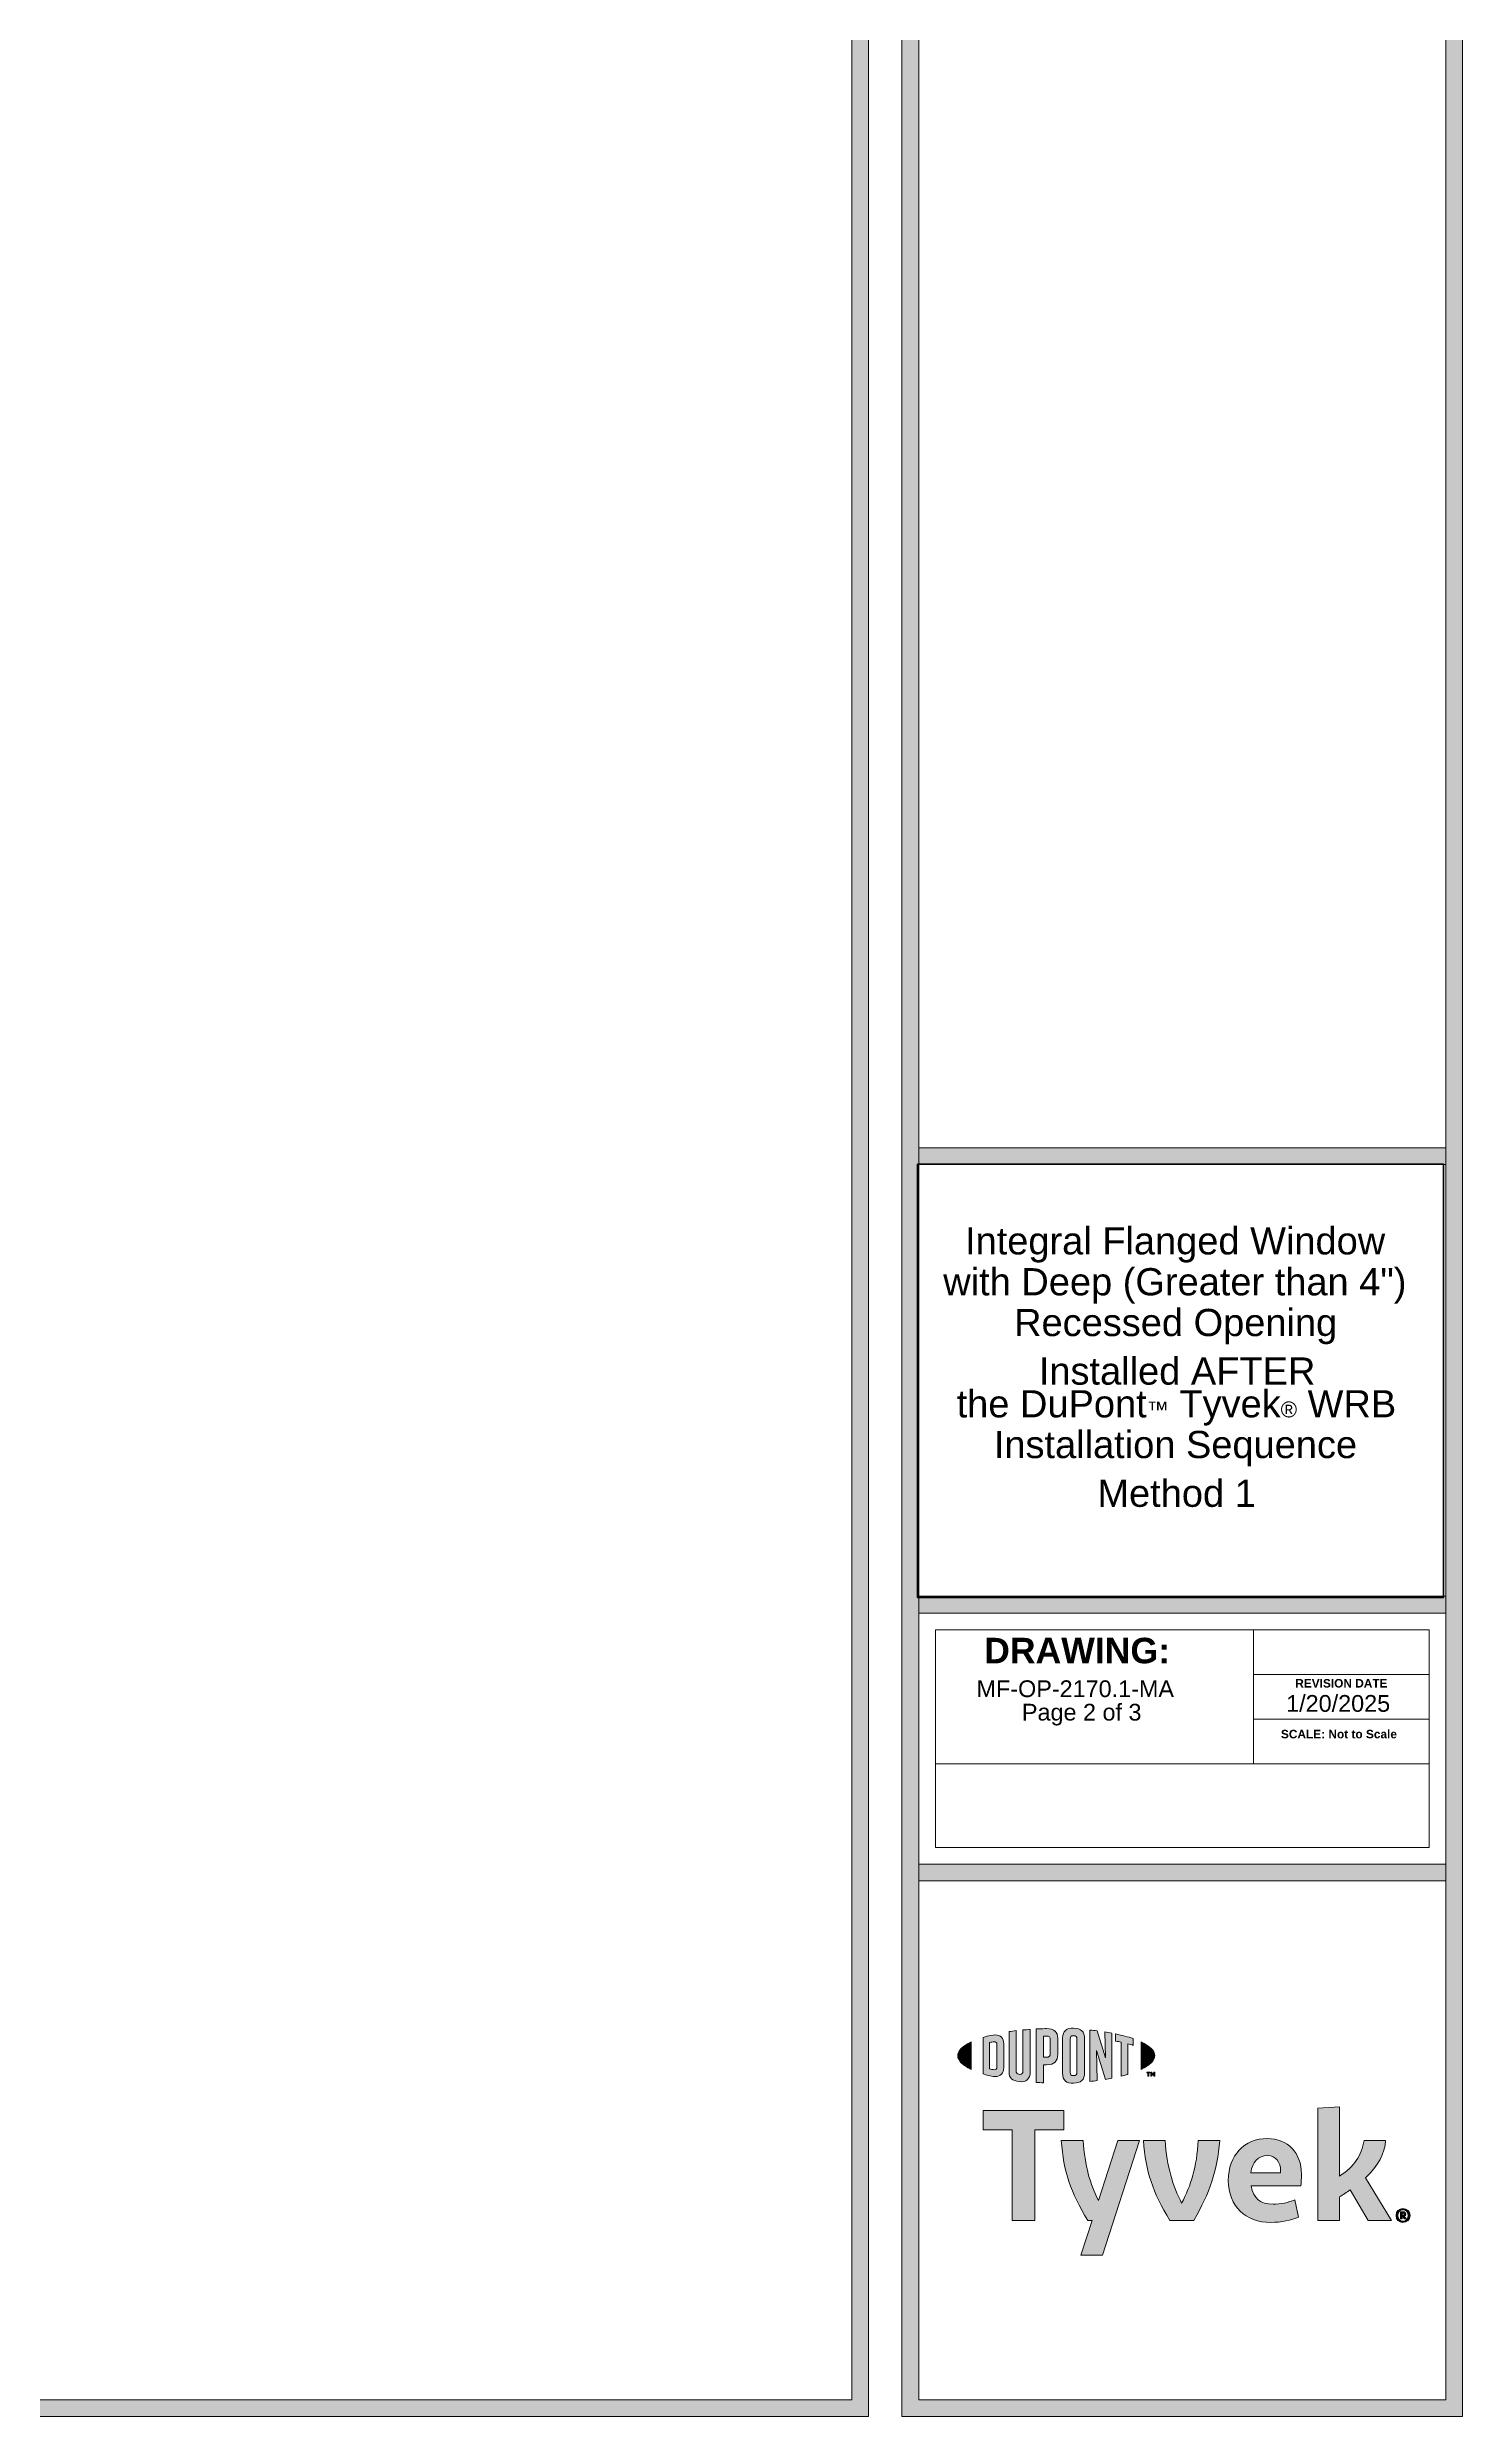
# Model space of a CAD drawing. Extents: x -1279 to 5791, y -3809 to 1769.
# Drawn here: x 1331 to 2092, y -3693 to -2419 of the extents above; entities that cross this region are included whole.
import ezdxf

# ---------------------------------------------------------------- set-up
doc = ezdxf.new("R2010")
doc.units = 0
doc.header["$MEASUREMENT"] = 0
doc.layers.get('0').update_dxf_attribs({"lineweight": 0})
doc.layers.add('0_0', color=7, linetype='Continuous', lineweight=0)
doc.layers.add('G-ANNO-TTLB', color=7, linetype='Continuous', lineweight=0)

# ---------------------------------------------------------------- blocks, each defined once
blk = doc.blocks.new('Block_13')
at = {"layer": 'G-ANNO-TTLB', "true_color": 0xe11b22, "transparency": 33554687}
h = blk.add_hatch(color=242, dxfattribs=at)
h.dxf.hatch_style = 2
edge = h.paths.add_edge_path()
edge.add_spline(control_points=[(1842.1, -3504.6), (1842.1, -3505.7), (1841.4, -3506.1), (1840.6, -3506.1), (1839.9, -3506.1), (1838.9, -3505.9), (1838.1, -3505.6), (1838.1, -3505.6), (1838.1, -3491.5), (1838.1, -3491.5), (1838.9, -3491.3), (1839.9, -3491.1), (1840.6, -3491.1), (1841.4, -3491.1), (1842.1, -3491.4), (1842.1, -3492.6), (1842.1, -3492.6), (1842.1, -3504.6), (1842.1, -3504.6)], knot_values=[0, 0, 0, 0, 1, 1, 1, 2, 2, 2, 3, 3, 3, 4, 4, 4, 5, 5, 5, 6, 6, 6, 6], degree=3, periodic=0)
edge = h.paths.add_edge_path()
edge.add_spline(control_points=[(1841.1, -3487.4), (1839.8, -3487.4), (1838, -3487.7), (1834.6, -3488.8), (1834.6, -3488.8), (1834.6, -3508.4), (1834.6, -3508.4), (1837.6, -3509.3), (1839.8, -3509.8), (1841.1, -3509.8), (1844, -3509.8), (1845.7, -3508), (1845.7, -3505.1), (1845.7, -3505.1), (1845.7, -3492.1), (1845.7, -3492.1), (1845.7, -3489.2), (1844, -3487.4), (1841.1, -3487.4)], knot_values=[0, 0, 0, 0, 1, 1, 1, 2, 2, 2, 3, 3, 3, 4, 4, 4, 5, 5, 5, 6, 6, 6, 6], degree=3, periodic=0)
h = blk.add_hatch(color=242, dxfattribs=at)
h.dxf.hatch_style = 2
edge = h.paths.add_edge_path()
edge.add_spline(control_points=[(1856, -3506.9), (1856, -3508), (1855.6, -3508.7), (1854.2, -3508.6), (1852.8, -3508.4), (1852.4, -3507.8), (1852.4, -3506.5), (1852.4, -3506.5), (1852.4, -3485.1), (1852.4, -3485.1), (1851.5, -3485.2), (1849.5, -3485.5), (1848.6, -3485.6), (1848.6, -3485.6), (1848.6, -3507.2), (1848.6, -3507.2), (1848.6, -3510.7), (1850.2, -3512), (1854.2, -3512.5), (1857.8, -3512.9), (1860, -3511), (1860, -3507.2), (1860, -3507.2), (1860, -3484.4), (1860, -3484.4), (1859.3, -3484.5), (1856.8, -3484.7), (1856, -3484.7), (1856, -3484.7), (1856, -3506.9), (1856, -3506.9)], knot_values=[0, 0, 0, 0, 1, 1, 1, 2, 2, 2, 3, 3, 3, 4, 4, 4, 5, 5, 5, 6, 6, 6, 7, 7, 7, 8, 8, 8, 9, 9, 9, 10, 10, 10, 10], degree=3, periodic=0)
h = blk.add_hatch(color=242, dxfattribs=at)
h.dxf.hatch_style = 2
edge = h.paths.add_edge_path()
edge.add_spline(control_points=[(1870.7, -3497.5), (1870.7, -3498.7), (1870.3, -3499.4), (1868.7, -3499.4), (1868.7, -3499.4), (1867.2, -3499.4), (1867.2, -3499.4), (1867.2, -3499.4), (1867.2, -3488), (1867.2, -3488), (1867.9, -3488), (1868.2, -3488), (1868.6, -3488), (1870.4, -3488), (1870.7, -3488.7), (1870.7, -3489.9), (1870.7, -3489.9), (1870.7, -3497.5), (1870.7, -3497.5)], knot_values=[0, 0, 0, 0, 1, 1, 1, 2, 2, 2, 3, 3, 3, 4, 4, 4, 5, 5, 5, 6, 6, 6, 6], degree=3, periodic=0)
edge = h.paths.add_edge_path()
edge.add_spline(control_points=[(1868.8, -3484), (1868.1, -3484), (1865.6, -3484.1), (1863.2, -3484.2), (1863.2, -3484.2), (1863.2, -3512.9), (1863.2, -3512.9), (1864, -3513), (1866.1, -3513.1), (1867.2, -3513.1), (1867.2, -3513.1), (1867.2, -3503.4), (1867.2, -3503.4), (1867.2, -3503.4), (1868.8, -3503.4), (1868.8, -3503.4), (1873, -3503.4), (1874.8, -3501.5), (1874.8, -3497.8), (1874.8, -3497.8), (1874.8, -3489.3), (1874.8, -3489.3), (1874.8, -3485.8), (1872.8, -3484), (1868.8, -3484)], knot_values=[0, 0, 0, 0, 1, 1, 1, 2, 2, 2, 3, 3, 3, 4, 4, 4, 5, 5, 5, 6, 6, 6, 7, 7, 7, 8, 8, 8, 8], degree=3, periodic=0)
h = blk.add_hatch(color=242, dxfattribs=at)
h.dxf.hatch_style = 2
edge = h.paths.add_edge_path()
edge.add_spline(control_points=[(1885.1, -3507.5), (1885.1, -3508.7), (1884.8, -3509.3), (1883.3, -3509.3), (1881.9, -3509.3), (1881.5, -3508.7), (1881.5, -3507.5), (1881.5, -3507.5), (1881.5, -3489.6), (1881.5, -3489.6), (1881.5, -3488.4), (1881.9, -3487.8), (1883.3, -3487.8), (1884.8, -3487.9), (1885.1, -3488.5), (1885.1, -3489.6), (1885.1, -3489.6), (1885.1, -3507.5), (1885.1, -3507.5)], knot_values=[0, 0, 0, 0, 1, 1, 1, 2, 2, 2, 3, 3, 3, 4, 4, 4, 5, 5, 5, 6, 6, 6, 6], degree=3, periodic=0)
edge = h.paths.add_edge_path()
edge.add_spline(control_points=[(1883.3, -3483.8), (1879.6, -3483.6), (1877.4, -3485.3), (1877.4, -3489.1), (1877.4, -3489.1), (1877.4, -3507.9), (1877.4, -3507.9), (1877.4, -3511.9), (1879.4, -3513.5), (1883.3, -3513.3), (1887.2, -3513.2), (1889.2, -3511.7), (1889.2, -3507.5), (1889.2, -3507.5), (1889.2, -3489.5), (1889.2, -3489.5), (1889.2, -3485.5), (1887.4, -3484), (1883.3, -3483.8)], knot_values=[0, 0, 0, 0, 1, 1, 1, 2, 2, 2, 3, 3, 3, 4, 4, 4, 5, 5, 5, 6, 6, 6, 6], degree=3, periodic=0)
h = blk.add_hatch(color=242, dxfattribs=at)
h.dxf.hatch_style = 2
edge = h.paths.add_edge_path()
edge.add_spline(control_points=[(1900.4, -3499.8), (1900.4, -3499.8), (1895.9, -3485.2), (1895.9, -3485.2), (1894.7, -3485.1), (1893.3, -3484.9), (1892.1, -3484.8), (1892.1, -3484.8), (1892.1, -3512.4), (1892.1, -3512.4), (1892.9, -3512.3), (1895, -3512.1), (1896, -3511.9), (1896, -3511.9), (1895.7, -3495.7), (1895.7, -3495.7), (1895.7, -3495.7), (1900.4, -3511.3), (1900.4, -3511.3), (1901.4, -3511.1), (1902.9, -3510.9), (1903.9, -3510.7), (1903.9, -3510.7), (1903.9, -3486.5), (1903.9, -3486.5), (1902.9, -3486.3), (1901, -3486), (1900.1, -3485.8), (1900.1, -3485.8), (1900.4, -3499.8), (1900.4, -3499.8)], knot_values=[0, 0, 0, 0, 1, 1, 1, 2, 2, 2, 3, 3, 3, 4, 4, 4, 5, 5, 5, 6, 6, 6, 7, 7, 7, 8, 8, 8, 9, 9, 9, 10, 10, 10, 10], degree=3, periodic=0)
h = blk.add_hatch(color=242, dxfattribs=at)
h.dxf.hatch_style = 2
edge = h.paths.add_edge_path()
edge.add_spline(control_points=[(1905.9, -3490.7), (1906.9, -3490.9), (1907.9, -3491.1), (1908.8, -3491.3), (1908.8, -3491.3), (1908.8, -3509.6), (1908.8, -3509.6), (1909.7, -3509.4), (1911.3, -3509), (1912.4, -3508.7), (1912.4, -3508.7), (1912.4, -3492.2), (1912.4, -3492.2), (1913.5, -3492.4), (1914.5, -3492.7), (1915.4, -3493), (1915.4, -3493), (1915.4, -3489.4), (1915.4, -3489.4), (1912.5, -3488.4), (1909.4, -3487.6), (1905.9, -3486.9), (1905.9, -3486.9), (1905.9, -3490.7), (1905.9, -3490.7)], knot_values=[0, 0, 0, 0, 1, 1, 1, 2, 2, 2, 3, 3, 3, 4, 4, 4, 5, 5, 5, 6, 6, 6, 7, 7, 7, 8, 8, 8, 8], degree=3, periodic=0)
h = blk.add_hatch(color=242, dxfattribs=at)
h.dxf.hatch_style = 2
edge = h.paths.add_edge_path()
edge.add_spline(control_points=[(1821, -3498.5), (1821, -3501.2), (1823.7, -3503.8), (1828.3, -3506), (1828.3, -3506), (1828.3, -3491.2), (1828.3, -3491.2), (1823.7, -3493.3), (1821, -3495.8), (1821, -3498.5)], knot_values=[0, 0, 0, 0, 1, 1, 1, 2, 2, 2, 3, 3, 3, 3], degree=3, periodic=0)
h = blk.add_hatch(color=242, dxfattribs=at)
h.dxf.hatch_style = 2
edge = h.paths.add_edge_path()
edge.add_spline(control_points=[(1926.9, -3498.5), (1926.9, -3501.2), (1924.3, -3503.8), (1919.7, -3506), (1919.7, -3506), (1919.7, -3491.2), (1919.7, -3491.2), (1924.3, -3493.3), (1926.9, -3495.8), (1926.9, -3498.5)], knot_values=[0, 0, 0, 0, 1, 1, 1, 2, 2, 2, 3, 3, 3, 3], degree=3, periodic=0)
h = blk.add_hatch(color=242, dxfattribs=at)
h.dxf.hatch_style = 2
edge = h.paths.add_edge_path()
edge.add_spline(control_points=[(1924.8, -3507.4), (1924.8, -3507.4), (1925.2, -3507.4), (1925.2, -3507.4), (1925.2, -3507.4), (1925.9, -3508.5), (1925.9, -3508.5), (1925.9, -3508.5), (1926.5, -3507.4), (1926.5, -3507.4), (1926.5, -3507.4), (1926.9, -3507.4), (1926.9, -3507.4), (1926.9, -3507.4), (1926.9, -3509.6), (1926.9, -3509.6), (1926.9, -3509.6), (1926.5, -3509.6), (1926.5, -3509.6), (1926.5, -3509.6), (1926.5, -3508.1), (1926.5, -3508.1), (1926.5, -3508.1), (1925.9, -3509.1), (1925.9, -3509.1), (1925.9, -3509.1), (1925.8, -3509.1), (1925.8, -3509.1), (1925.8, -3509.1), (1925.2, -3508.1), (1925.2, -3508.1), (1925.2, -3508.1), (1925.2, -3509.6), (1925.2, -3509.6), (1925.2, -3509.6), (1924.8, -3509.6), (1924.8, -3509.6), (1924.8, -3509.6), (1924.8, -3507.4), (1924.8, -3507.4)], knot_values=[0, 0, 0, 0, 1, 1, 1, 2, 2, 2, 3, 3, 3, 4, 4, 4, 5, 5, 5, 6, 6, 6, 7, 7, 7, 8, 8, 8, 9, 9, 9, 10, 10, 10, 11, 11, 11, 12, 12, 12, 13, 13, 13, 13], degree=3, periodic=0)
edge = h.paths.add_edge_path()
edge.add_spline(control_points=[(1923.3, -3507.8), (1923.3, -3507.8), (1922.6, -3507.8), (1922.6, -3507.8), (1922.6, -3507.8), (1922.6, -3507.4), (1922.6, -3507.4), (1922.6, -3507.4), (1924.3, -3507.4), (1924.3, -3507.4), (1924.3, -3507.4), (1924.3, -3507.8), (1924.3, -3507.8), (1924.3, -3507.8), (1923.7, -3507.8), (1923.7, -3507.8), (1923.7, -3507.8), (1923.7, -3509.6), (1923.7, -3509.6), (1923.7, -3509.6), (1923.3, -3509.6), (1923.3, -3509.6), (1923.3, -3509.6), (1923.3, -3507.8), (1923.3, -3507.8)], knot_values=[0, 0, 0, 0, 1, 1, 1, 2, 2, 2, 3, 3, 3, 4, 4, 4, 5, 5, 5, 6, 6, 6, 7, 7, 7, 8, 8, 8, 8], degree=3, periodic=0)
at = {"layer": 'G-ANNO-TTLB'}
for points, knots in [([(1841.1, -3487.4), (1839.8, -3487.4), (1838, -3487.7), (1834.6, -3488.8), (1834.6, -3488.8), (1834.6, -3508.4), (1834.6, -3508.4), (1837.6, -3509.3), (1839.8, -3509.8), (1841.1, -3509.8), (1844, -3509.8), (1845.7, -3508), (1845.7, -3505.1), (1845.7, -3505.1), (1845.7, -3492.1), (1845.7, -3492.1), (1845.7, -3489.2), (1844, -3487.4), (1841.1, -3487.4)], [0, 0, 0, 0, 1, 1, 1, 2, 2, 2, 3, 3, 3, 4, 4, 4, 5, 5, 5, 6, 6, 6, 6]), ([(1856, -3506.9), (1856, -3508), (1855.6, -3508.7), (1854.2, -3508.6), (1852.8, -3508.4), (1852.4, -3507.8), (1852.4, -3506.5), (1852.4, -3506.5), (1852.4, -3485.1), (1852.4, -3485.1), (1851.5, -3485.2), (1849.5, -3485.5), (1848.6, -3485.6), (1848.6, -3485.6), (1848.6, -3507.2), (1848.6, -3507.2), (1848.6, -3510.7), (1850.2, -3512), (1854.2, -3512.5), (1857.8, -3512.9), (1860, -3511), (1860, -3507.2), (1860, -3507.2), (1860, -3484.4), (1860, -3484.4), (1859.3, -3484.5), (1856.8, -3484.7), (1856, -3484.7), (1856, -3484.7), (1856, -3506.9), (1856, -3506.9)], [0, 0, 0, 0, 1, 1, 1, 2, 2, 2, 3, 3, 3, 4, 4, 4, 5, 5, 5, 6, 6, 6, 7, 7, 7, 8, 8, 8, 9, 9, 9, 10, 10, 10, 10]), ([(1868.8, -3484), (1868.1, -3484), (1865.6, -3484.1), (1863.2, -3484.2), (1863.2, -3484.2), (1863.2, -3512.9), (1863.2, -3512.9), (1864, -3513), (1866.1, -3513.1), (1867.2, -3513.1), (1867.2, -3513.1), (1867.2, -3503.4), (1867.2, -3503.4), (1867.2, -3503.4), (1868.8, -3503.4), (1868.8, -3503.4), (1873, -3503.4), (1874.8, -3501.5), (1874.8, -3497.8), (1874.8, -3497.8), (1874.8, -3489.3), (1874.8, -3489.3), (1874.8, -3485.8), (1872.8, -3484), (1868.8, -3484)], [0, 0, 0, 0, 1, 1, 1, 2, 2, 2, 3, 3, 3, 4, 4, 4, 5, 5, 5, 6, 6, 6, 7, 7, 7, 8, 8, 8, 8]), ([(1870.7, -3497.5), (1870.7, -3498.7), (1870.3, -3499.4), (1868.7, -3499.4), (1868.7, -3499.4), (1867.2, -3499.4), (1867.2, -3499.4), (1867.2, -3499.4), (1867.2, -3488), (1867.2, -3488), (1867.9, -3488), (1868.2, -3488), (1868.6, -3488), (1870.4, -3488), (1870.7, -3488.7), (1870.7, -3489.9), (1870.7, -3489.9), (1870.7, -3497.5), (1870.7, -3497.5)], [0, 0, 0, 0, 1, 1, 1, 2, 2, 2, 3, 3, 3, 4, 4, 4, 5, 5, 5, 6, 6, 6, 6]), ([(1883.3, -3483.8), (1879.6, -3483.6), (1877.4, -3485.3), (1877.4, -3489.1), (1877.4, -3489.1), (1877.4, -3507.9), (1877.4, -3507.9), (1877.4, -3511.9), (1879.4, -3513.5), (1883.3, -3513.3), (1887.2, -3513.2), (1889.2, -3511.7), (1889.2, -3507.5), (1889.2, -3507.5), (1889.2, -3489.5), (1889.2, -3489.5), (1889.2, -3485.5), (1887.4, -3484), (1883.3, -3483.8)], [0, 0, 0, 0, 1, 1, 1, 2, 2, 2, 3, 3, 3, 4, 4, 4, 5, 5, 5, 6, 6, 6, 6]), ([(1885.1, -3507.5), (1885.1, -3508.7), (1884.8, -3509.3), (1883.3, -3509.3), (1881.9, -3509.3), (1881.5, -3508.7), (1881.5, -3507.5), (1881.5, -3507.5), (1881.5, -3489.6), (1881.5, -3489.6), (1881.5, -3488.4), (1881.9, -3487.8), (1883.3, -3487.8), (1884.8, -3487.9), (1885.1, -3488.5), (1885.1, -3489.6), (1885.1, -3489.6), (1885.1, -3507.5), (1885.1, -3507.5)], [0, 0, 0, 0, 1, 1, 1, 2, 2, 2, 3, 3, 3, 4, 4, 4, 5, 5, 5, 6, 6, 6, 6]), ([(1900.4, -3499.8), (1900.4, -3499.8), (1895.9, -3485.2), (1895.9, -3485.2), (1894.7, -3485.1), (1893.3, -3484.9), (1892.1, -3484.8), (1892.1, -3484.8), (1892.1, -3512.4), (1892.1, -3512.4), (1892.9, -3512.3), (1895, -3512.1), (1896, -3511.9), (1896, -3511.9), (1895.7, -3495.7), (1895.7, -3495.7), (1895.7, -3495.7), (1900.4, -3511.3), (1900.4, -3511.3), (1901.4, -3511.1), (1902.9, -3510.9), (1903.9, -3510.7), (1903.9, -3510.7), (1903.9, -3486.5), (1903.9, -3486.5), (1902.9, -3486.3), (1901, -3486), (1900.1, -3485.8), (1900.1, -3485.8), (1900.4, -3499.8), (1900.4, -3499.8)], [0, 0, 0, 0, 1, 1, 1, 2, 2, 2, 3, 3, 3, 4, 4, 4, 5, 5, 5, 6, 6, 6, 7, 7, 7, 8, 8, 8, 9, 9, 9, 10, 10, 10, 10]), ([(1905.9, -3490.7), (1906.9, -3490.9), (1907.9, -3491.1), (1908.8, -3491.3), (1908.8, -3491.3), (1908.8, -3509.6), (1908.8, -3509.6), (1909.7, -3509.4), (1911.3, -3509), (1912.4, -3508.7), (1912.4, -3508.7), (1912.4, -3492.2), (1912.4, -3492.2), (1913.5, -3492.4), (1914.5, -3492.7), (1915.4, -3493), (1915.4, -3493), (1915.4, -3489.4), (1915.4, -3489.4), (1912.5, -3488.4), (1909.4, -3487.6), (1905.9, -3486.9), (1905.9, -3486.9), (1905.9, -3490.7), (1905.9, -3490.7)], [0, 0, 0, 0, 1, 1, 1, 2, 2, 2, 3, 3, 3, 4, 4, 4, 5, 5, 5, 6, 6, 6, 7, 7, 7, 8, 8, 8, 8]), ([(1821, -3498.5), (1821, -3501.2), (1823.7, -3503.8), (1828.3, -3506), (1828.3, -3506), (1828.3, -3491.2), (1828.3, -3491.2), (1823.7, -3493.3), (1821, -3495.8), (1821, -3498.5)], [0, 0, 0, 0, 1, 1, 1, 2, 2, 2, 3, 3, 3, 3]), ([(1842.1, -3504.6), (1842.1, -3505.7), (1841.4, -3506.1), (1840.6, -3506.1), (1839.9, -3506.1), (1838.9, -3505.9), (1838.1, -3505.6), (1838.1, -3505.6), (1838.1, -3491.5), (1838.1, -3491.5), (1838.9, -3491.3), (1839.9, -3491.1), (1840.6, -3491.1), (1841.4, -3491.1), (1842.1, -3491.4), (1842.1, -3492.6), (1842.1, -3492.6), (1842.1, -3504.6), (1842.1, -3504.6)], [0, 0, 0, 0, 1, 1, 1, 2, 2, 2, 3, 3, 3, 4, 4, 4, 5, 5, 5, 6, 6, 6, 6]), ([(1926.9, -3498.5), (1926.9, -3501.2), (1924.3, -3503.8), (1919.7, -3506), (1919.7, -3506), (1919.7, -3491.2), (1919.7, -3491.2), (1924.3, -3493.3), (1926.9, -3495.8), (1926.9, -3498.5)], [0, 0, 0, 0, 1, 1, 1, 2, 2, 2, 3, 3, 3, 3]), ([(1923.3, -3507.8), (1923.3, -3507.8), (1922.6, -3507.8), (1922.6, -3507.8), (1922.6, -3507.8), (1922.6, -3507.4), (1922.6, -3507.4), (1922.6, -3507.4), (1924.3, -3507.4), (1924.3, -3507.4), (1924.3, -3507.4), (1924.3, -3507.8), (1924.3, -3507.8), (1924.3, -3507.8), (1923.7, -3507.8), (1923.7, -3507.8), (1923.7, -3507.8), (1923.7, -3509.6), (1923.7, -3509.6), (1923.7, -3509.6), (1923.3, -3509.6), (1923.3, -3509.6), (1923.3, -3509.6), (1923.3, -3507.8), (1923.3, -3507.8)], [0, 0, 0, 0, 1, 1, 1, 2, 2, 2, 3, 3, 3, 4, 4, 4, 5, 5, 5, 6, 6, 6, 7, 7, 7, 8, 8, 8, 8]), ([(1924.8, -3507.4), (1924.8, -3507.4), (1925.2, -3507.4), (1925.2, -3507.4), (1925.2, -3507.4), (1925.9, -3508.5), (1925.9, -3508.5), (1925.9, -3508.5), (1926.5, -3507.4), (1926.5, -3507.4), (1926.5, -3507.4), (1926.9, -3507.4), (1926.9, -3507.4), (1926.9, -3507.4), (1926.9, -3509.6), (1926.9, -3509.6), (1926.9, -3509.6), (1926.5, -3509.6), (1926.5, -3509.6), (1926.5, -3509.6), (1926.5, -3508.1), (1926.5, -3508.1), (1926.5, -3508.1), (1925.9, -3509.1), (1925.9, -3509.1), (1925.9, -3509.1), (1925.8, -3509.1), (1925.8, -3509.1), (1925.8, -3509.1), (1925.2, -3508.1), (1925.2, -3508.1), (1925.2, -3508.1), (1925.2, -3509.6), (1925.2, -3509.6), (1925.2, -3509.6), (1924.8, -3509.6), (1924.8, -3509.6), (1924.8, -3509.6), (1924.8, -3507.4), (1924.8, -3507.4)], [0, 0, 0, 0, 1, 1, 1, 2, 2, 2, 3, 3, 3, 4, 4, 4, 5, 5, 5, 6, 6, 6, 7, 7, 7, 8, 8, 8, 9, 9, 9, 10, 10, 10, 11, 11, 11, 12, 12, 12, 13, 13, 13, 13])]:
    blk.add_open_spline(points, degree=3, knots=knots, dxfattribs=at)
blk = doc.blocks.new('Block_17')
at = {"layer": 'G-ANNO-TTLB', "true_color": 0x17477e, "transparency": 33554687}
h = blk.add_hatch(color=156, dxfattribs=at)
h.dxf.hatch_style = 2
h.paths.add_polyline_path([(1878.1, -3528.1), (1834.6, -3528.1), (1834.6, -3538.4), (1850.3, -3538.4), (1850.3, -3587.2), (1862.4, -3587.2), (1862.4, -3538.4), (1878.1, -3538.4)])
h = blk.add_hatch(color=156, dxfattribs=at)
h.dxf.hatch_style = 2
edge = h.paths.add_edge_path()
edge.add_spline(control_points=[(2040.3, -3564.2), (2040.3, -3564.2), (2054.3, -3587.2), (2054.3, -3587.2), (2054.3, -3587.2), (2041.7, -3587.2), (2041.7, -3587.2), (2041.7, -3587.2), (2032, -3570.7), (2032, -3570.7), (2030.2, -3572), (2028.3, -3573.3), (2026.3, -3574.5), (2026.3, -3574.5), (2026.3, -3587.2), (2026.3, -3587.2), (2026.3, -3587.2), (2014.7, -3587.2), (2014.7, -3587.2), (2014.7, -3587.2), (2014.7, -3526.7), (2014.7, -3526.7), (2014.7, -3526.7), (2026.3, -3526.1), (2026.3, -3526.1), (2026.3, -3526.1), (2026.3, -3563.3), (2026.3, -3563.3), (2034.2, -3558.2), (2038.1, -3552.3), (2039.5, -3544.1), (2039.5, -3544.1), (2051, -3544.1), (2051, -3544.1), (2050.8, -3551.3), (2047.1, -3557.8), (2040.3, -3564.2)], knot_values=[0, 0, 0, 0, 1, 1, 1, 2, 2, 2, 3, 3, 3, 4, 4, 4, 5, 5, 5, 6, 6, 6, 7, 7, 7, 8, 8, 8, 9, 9, 9, 10, 10, 10, 11, 11, 11, 12, 12, 12, 12], degree=3, periodic=0)
h = blk.add_hatch(color=156, dxfattribs=at)
h.dxf.hatch_style = 2
edge = h.paths.add_edge_path()
edge.add_spline(control_points=[(1950.3, -3544.1), (1949.6, -3558.5), (1946.4, -3568.3), (1941.4, -3577.8), (1936.6, -3568.3), (1933.5, -3558.5), (1932.5, -3544.1), (1932.5, -3544.1), (1920.8, -3544.1), (1920.8, -3544.1), (1922.1, -3561), (1925.9, -3571.9), (1935, -3587.2), (1935, -3587.2), (1947.9, -3587.2), (1947.9, -3587.2), (1956.7, -3571.9), (1960.3, -3561), (1962, -3544.1), (1962, -3544.1), (1950.3, -3544.1), (1950.3, -3544.1)], knot_values=[0, 0, 0, 0, 1, 1, 1, 2, 2, 2, 3, 3, 3, 4, 4, 4, 5, 5, 5, 6, 6, 6, 7, 7, 7, 7], degree=3, periodic=0)
h = blk.add_hatch(color=156, dxfattribs=at)
h.dxf.hatch_style = 2
edge = h.paths.add_edge_path()
edge.add_spline(control_points=[(1978.6, -3561.5), (1978.6, -3561.5), (1994.6, -3561.5), (1994.6, -3561.5), (1994.6, -3561.5), (1994.6, -3560.5), (1994.6, -3560.5), (1994.6, -3555.8), (1992.1, -3552.3), (1987.5, -3552.3), (1982.6, -3552.3), (1979.4, -3555.8), (1978.6, -3561.5)], knot_values=[0, 0, 0, 0, 1, 1, 1, 2, 2, 2, 3, 3, 3, 4, 4, 4, 4], degree=3, periodic=0)
edge = h.paths.add_edge_path()
edge.add_spline(control_points=[(2004.2, -3585.3), (2000.5, -3587), (1995, -3588.2), (1989.4, -3588.2), (1975.8, -3588.2), (1966.5, -3579.6), (1966.5, -3565.6), (1966.5, -3552.2), (1975.1, -3543.1), (1987.5, -3543.1), (1998.5, -3543.1), (2005.8, -3550.9), (2005.8, -3562.2), (2005.8, -3564.8), (2005.6, -3566.9), (2005.5, -3568.6), (2005.5, -3568.6), (1978.8, -3568.6), (1978.8, -3568.6), (1979.9, -3575.4), (1983.8, -3578.4), (1990.6, -3578.4), (1994.7, -3578.4), (1998.7, -3577.5), (2002.3, -3576), (2002.3, -3576), (2004.2, -3585.3), (2004.2, -3585.3)], knot_values=[0, 0, 0, 0, 1, 1, 1, 2, 2, 2, 3, 3, 3, 4, 4, 4, 5, 5, 5, 6, 6, 6, 7, 7, 7, 8, 8, 8, 9, 9, 9, 9], degree=3, periodic=0)
at = {"layer": 'G-ANNO-TTLB'}
blk.add_lwpolyline([(1878.1, -3528.1), (1834.6, -3528.1), (1834.6, -3538.4), (1850.3, -3538.4), (1850.3, -3587.2), (1862.4, -3587.2), (1862.4, -3538.4), (1878.1, -3538.4)], close=True, dxfattribs=at)
for points, knots in [([(2040.3, -3564.2), (2040.3, -3564.2), (2054.3, -3587.2), (2054.3, -3587.2), (2054.3, -3587.2), (2041.7, -3587.2), (2041.7, -3587.2), (2041.7, -3587.2), (2032, -3570.7), (2032, -3570.7), (2030.2, -3572), (2028.3, -3573.3), (2026.3, -3574.5), (2026.3, -3574.5), (2026.3, -3587.2), (2026.3, -3587.2), (2026.3, -3587.2), (2014.7, -3587.2), (2014.7, -3587.2), (2014.7, -3587.2), (2014.7, -3526.7), (2014.7, -3526.7), (2014.7, -3526.7), (2026.3, -3526.1), (2026.3, -3526.1), (2026.3, -3526.1), (2026.3, -3563.3), (2026.3, -3563.3), (2034.2, -3558.2), (2038.1, -3552.3), (2039.5, -3544.1), (2039.5, -3544.1), (2051, -3544.1), (2051, -3544.1), (2050.8, -3551.3), (2047.1, -3557.8), (2040.3, -3564.2)], [0, 0, 0, 0, 1, 1, 1, 2, 2, 2, 3, 3, 3, 4, 4, 4, 5, 5, 5, 6, 6, 6, 7, 7, 7, 8, 8, 8, 9, 9, 9, 10, 10, 10, 11, 11, 11, 12, 12, 12, 12]), ([(1950.3, -3544.1), (1949.6, -3558.5), (1946.4, -3568.3), (1941.4, -3577.8), (1936.6, -3568.3), (1933.5, -3558.5), (1932.5, -3544.1), (1932.5, -3544.1), (1920.8, -3544.1), (1920.8, -3544.1), (1922.1, -3561), (1925.9, -3571.9), (1935, -3587.2), (1935, -3587.2), (1947.9, -3587.2), (1947.9, -3587.2), (1956.7, -3571.9), (1960.3, -3561), (1962, -3544.1), (1962, -3544.1), (1950.3, -3544.1), (1950.3, -3544.1)], [0, 0, 0, 0, 1, 1, 1, 2, 2, 2, 3, 3, 3, 4, 4, 4, 5, 5, 5, 6, 6, 6, 7, 7, 7, 7]), ([(2004.2, -3585.3), (2000.5, -3587), (1995, -3588.2), (1989.4, -3588.2), (1975.8, -3588.2), (1966.5, -3579.6), (1966.5, -3565.6), (1966.5, -3552.2), (1975.1, -3543.1), (1987.5, -3543.1), (1998.5, -3543.1), (2005.8, -3550.9), (2005.8, -3562.2), (2005.8, -3564.8), (2005.6, -3566.9), (2005.5, -3568.6), (2005.5, -3568.6), (1978.8, -3568.6), (1978.8, -3568.6), (1979.9, -3575.4), (1983.8, -3578.4), (1990.6, -3578.4), (1994.7, -3578.4), (1998.7, -3577.5), (2002.3, -3576), (2002.3, -3576), (2004.2, -3585.3), (2004.2, -3585.3)], [0, 0, 0, 0, 1, 1, 1, 2, 2, 2, 3, 3, 3, 4, 4, 4, 5, 5, 5, 6, 6, 6, 7, 7, 7, 8, 8, 8, 9, 9, 9, 9]), ([(1978.6, -3561.5), (1978.6, -3561.5), (1994.6, -3561.5), (1994.6, -3561.5), (1994.6, -3561.5), (1994.6, -3560.5), (1994.6, -3560.5), (1994.6, -3555.8), (1992.1, -3552.3), (1987.5, -3552.3), (1982.6, -3552.3), (1979.4, -3555.8), (1978.6, -3561.5)], [0, 0, 0, 0, 1, 1, 1, 2, 2, 2, 3, 3, 3, 4, 4, 4, 4])]:
    blk.add_open_spline(points, degree=3, knots=knots, dxfattribs=at)
blk = doc.blocks.new('Block_16')
at = {"layer": 'G-ANNO-TTLB', "true_color": 0x17477e, "transparency": 33554687}
h = blk.add_hatch(color=156, dxfattribs=at)
h.dxf.hatch_style = 2
edge = h.paths.add_edge_path()
edge.add_spline(control_points=[(1907.1, -3544.1), (1907.1, -3544.1), (1896.6, -3576.5), (1896.6, -3576.5), (1892.2, -3567.4), (1889.3, -3557.9), (1888.4, -3544.1), (1888.4, -3544.1), (1876.7, -3544.1), (1876.7, -3544.1), (1877.9, -3561), (1881.7, -3571.9), (1890.9, -3587.2), (1890.9, -3587.2), (1893.2, -3587.2), (1893.2, -3587.2), (1893.2, -3587.2), (1887.2, -3605.8), (1887.2, -3605.8), (1887.2, -3605.8), (1898.9, -3605.8), (1898.9, -3605.8), (1898.9, -3605.8), (1918.7, -3544.1), (1918.7, -3544.1), (1918.7, -3544.1), (1907.1, -3544.1), (1907.1, -3544.1)], knot_values=[0, 0, 0, 0, 1, 1, 1, 2, 2, 2, 3, 3, 3, 4, 4, 4, 5, 5, 5, 6, 6, 6, 7, 7, 7, 8, 8, 8, 9, 9, 9, 9], degree=3, periodic=0)
at = {"layer": 'G-ANNO-TTLB'}
blk.add_open_spline([(1907.1, -3544.1), (1907.1, -3544.1), (1896.6, -3576.5), (1896.6, -3576.5), (1892.2, -3567.4), (1889.3, -3557.9), (1888.4, -3544.1), (1888.4, -3544.1), (1876.7, -3544.1), (1876.7, -3544.1), (1877.9, -3561), (1881.7, -3571.9), (1890.9, -3587.2), (1890.9, -3587.2), (1893.2, -3587.2), (1893.2, -3587.2), (1893.2, -3587.2), (1887.2, -3605.8), (1887.2, -3605.8), (1887.2, -3605.8), (1898.9, -3605.8), (1898.9, -3605.8), (1898.9, -3605.8), (1918.7, -3544.1), (1918.7, -3544.1), (1918.7, -3544.1), (1907.1, -3544.1), (1907.1, -3544.1)], degree=3, knots=[0, 0, 0, 0, 1, 1, 1, 2, 2, 2, 3, 3, 3, 4, 4, 4, 5, 5, 5, 6, 6, 6, 7, 7, 7, 8, 8, 8, 9, 9, 9, 9], dxfattribs=at)
blk.add_blockref('Block_17', (0, 0), dxfattribs=at)
blk = doc.blocks.new('Block_18')
at = {"layer": 'G-ANNO-TTLB', "true_color": 0x17477e, "transparency": 33554687}
h = blk.add_hatch(color=156, dxfattribs=at)
h.dxf.hatch_style = 2
edge = h.paths.add_edge_path()
edge.add_spline(control_points=[(2059.9, -3583.2), (2059.9, -3583.2), (2059.9, -3584.3), (2059.9, -3584.3), (2059.9, -3584.3), (2060.4, -3584.3), (2060.4, -3584.3), (2060.9, -3584.3), (2061.1, -3584.2), (2061.1, -3583.8), (2061.1, -3583.4), (2060.9, -3583.2), (2060.4, -3583.2), (2060.4, -3583.2), (2059.9, -3583.2), (2059.9, -3583.2)], knot_values=[0, 0, 0, 0, 1, 1, 1, 2, 2, 2, 3, 3, 3, 4, 4, 4, 5, 5, 5, 5], degree=3, periodic=0)
edge = h.paths.add_edge_path()
edge.add_spline(control_points=[(2059.1, -3582.5), (2059.1, -3582.5), (2060.4, -3582.5), (2060.4, -3582.5), (2061.4, -3582.5), (2061.9, -3583), (2061.9, -3583.8), (2061.9, -3584.3), (2061.7, -3584.7), (2061.2, -3584.9), (2061.4, -3585.4), (2061.8, -3585.8), (2062.2, -3586.3), (2062.2, -3586.3), (2061.2, -3586.3), (2061.2, -3586.3), (2060.8, -3585.9), (2060.6, -3585.5), (2060.3, -3585), (2060.3, -3585), (2059.9, -3585), (2059.9, -3585), (2059.9, -3585), (2059.9, -3586.3), (2059.9, -3586.3), (2059.9, -3586.3), (2059.1, -3586.3), (2059.1, -3586.3), (2059.1, -3586.3), (2059.1, -3582.5), (2059.1, -3582.5)], knot_values=[0, 0, 0, 0, 1, 1, 1, 2, 2, 2, 3, 3, 3, 4, 4, 4, 5, 5, 5, 6, 6, 6, 7, 7, 7, 8, 8, 8, 9, 9, 9, 10, 10, 10, 10], degree=3, periodic=0)
edge = h.paths.add_edge_path()
edge.add_spline(control_points=[(2060.4, -3581.5), (2058.6, -3581.5), (2057.6, -3582.6), (2057.6, -3584.5), (2057.6, -3586.4), (2058.6, -3587.5), (2060.4, -3587.5), (2062.3, -3587.5), (2063.3, -3586.4), (2063.3, -3584.5), (2063.3, -3582.6), (2062.3, -3581.5), (2060.4, -3581.5)], knot_values=[0, 0, 0, 0, 1, 1, 1, 2, 2, 2, 3, 3, 3, 4, 4, 4, 4], degree=3, periodic=0)
edge = h.paths.add_edge_path()
edge.add_spline(control_points=[(2060.4, -3580.8), (2062.7, -3580.8), (2064.2, -3582.2), (2064.2, -3584.5), (2064.2, -3586.8), (2062.7, -3588.2), (2060.4, -3588.2), (2058.2, -3588.2), (2056.7, -3586.8), (2056.7, -3584.5), (2056.7, -3582.2), (2058.2, -3580.8), (2060.4, -3580.8)], knot_values=[0, 0, 0, 0, 1, 1, 1, 2, 2, 2, 3, 3, 3, 4, 4, 4, 4], degree=3, periodic=0)
at = {"layer": 'G-ANNO-TTLB'}
for points, knots in [([(2060.4, -3580.8), (2062.7, -3580.8), (2064.2, -3582.2), (2064.2, -3584.5), (2064.2, -3586.8), (2062.7, -3588.2), (2060.4, -3588.2), (2058.2, -3588.2), (2056.7, -3586.8), (2056.7, -3584.5), (2056.7, -3582.2), (2058.2, -3580.8), (2060.4, -3580.8)], [0, 0, 0, 0, 1, 1, 1, 2, 2, 2, 3, 3, 3, 4, 4, 4, 4]), ([(2060.4, -3581.5), (2058.6, -3581.5), (2057.6, -3582.6), (2057.6, -3584.5), (2057.6, -3586.4), (2058.6, -3587.5), (2060.4, -3587.5), (2062.3, -3587.5), (2063.3, -3586.4), (2063.3, -3584.5), (2063.3, -3582.6), (2062.3, -3581.5), (2060.4, -3581.5)], [0, 0, 0, 0, 1, 1, 1, 2, 2, 2, 3, 3, 3, 4, 4, 4, 4]), ([(2059.1, -3582.5), (2059.1, -3582.5), (2060.4, -3582.5), (2060.4, -3582.5), (2061.4, -3582.5), (2061.9, -3583), (2061.9, -3583.8), (2061.9, -3584.3), (2061.7, -3584.7), (2061.2, -3584.9), (2061.4, -3585.4), (2061.8, -3585.8), (2062.2, -3586.3), (2062.2, -3586.3), (2061.2, -3586.3), (2061.2, -3586.3), (2060.8, -3585.9), (2060.6, -3585.5), (2060.3, -3585), (2060.3, -3585), (2059.9, -3585), (2059.9, -3585), (2059.9, -3585), (2059.9, -3586.3), (2059.9, -3586.3), (2059.9, -3586.3), (2059.1, -3586.3), (2059.1, -3586.3), (2059.1, -3586.3), (2059.1, -3582.5), (2059.1, -3582.5)], [0, 0, 0, 0, 1, 1, 1, 2, 2, 2, 3, 3, 3, 4, 4, 4, 5, 5, 5, 6, 6, 6, 7, 7, 7, 8, 8, 8, 9, 9, 9, 10, 10, 10, 10]), ([(2059.9, -3583.2), (2059.9, -3583.2), (2059.9, -3584.3), (2059.9, -3584.3), (2059.9, -3584.3), (2060.4, -3584.3), (2060.4, -3584.3), (2060.9, -3584.3), (2061.1, -3584.2), (2061.1, -3583.8), (2061.1, -3583.4), (2060.9, -3583.2), (2060.4, -3583.2), (2060.4, -3583.2), (2059.9, -3583.2), (2059.9, -3583.2)], [0, 0, 0, 0, 1, 1, 1, 2, 2, 2, 3, 3, 3, 4, 4, 4, 5, 5, 5, 5])]:
    blk.add_open_spline(points, degree=3, knots=knots, dxfattribs=at)
blk = doc.blocks.new('Block_15')
at = {"layer": 'G-ANNO-TTLB'}
for name in ['Block_16', 'Block_18']:
    blk.add_blockref(name, (0, 0), dxfattribs=at)
blk = doc.blocks.new('Block_14')
at = {"layer": 'G-ANNO-TTLB'}
blk.add_blockref('Block_15', (0, 0), dxfattribs=at)
blk = doc.blocks.new('Block_12')
at = {"layer": 'G-ANNO-TTLB'}
for name in ['Block_13', 'Block_14']:
    blk.add_blockref(name, (0, 0), dxfattribs=at)
blk = doc.blocks.new('Block_27')
at = {"layer": '0_0', "char_height": 0.2, "attachment_point": 7}
for s, insert in [('\\C18;\\c0;\\FArial|b0|i0|c1;\\H14.625000;\\W1.000000;Integral Flanged Window', (1824.9, -3072.2)), ('\\C18;\\c0;\\FArial|b0|i0|c1;\\H14.625000;\\W1.000000;with Deep (Greater than 4")', (1813.2, -3094.2)), ('\\C18;\\c0;\\FArial|b0|i0|c1;\\H14.625000;\\W1.000000;Recessed Opening', (1851.3, -3116.1)), ('\\C18;\\c0;\\FArial|b0|i0|c1;\\H14.625000;\\W1.000000;Installed AFTER', (1864.6, -3138)), ('\\C18;\\c0;\\FArial|b0|i0|c1;\\H14.625000;\\W1.000000;the DuPont\\H8.526375;™\\H14.625000; Tyvek\\H8.526375;®\\H14.625000; WRB', (1820.4, -3159.8)), ('\\C18;\\c0;\\FArial|b0|i0|c1;\\H14.625000;\\W1.000000;Installation Sequence', (1840.4, -3181.7)), ('\\C18;\\c0;\\FArial|b0|i0|c1;\\H14.625000;\\W1.000000;Method 1', (1896.1, -3203.7))]:
    blk.add_mtext(s, dxfattribs=dict(at, insert=insert))

msp = doc.modelspace()

# ---------------------------------------------------------------- hatches: boundary and pattern name
at = {"layer": 'G-ANNO-TTLB', "true_color": 0xff00ff, "transparency": 33554687}
h = msp.add_hatch(color=6, dxfattribs=at)
edge = h.paths.add_edge_path()
edge.add_spline(control_points=[(1773, -3692.6), (1773, -3692.6), (-1156.5, -3692.6), (-1156.5, -3692.6), (-1156.5, -3692.6), (-1156.5, -1235.6), (-1156.5, -1235.6), (-1156.5, -1235.6), (1773, -1235.6), (1773, -1235.6), (1773, -1235.6), (1773, -3692.6), (1773, -3692.6)], knot_values=[0, 0, 0, 0, 1, 1, 1, 2, 2, 2, 3, 3, 3, 4, 4, 4, 4], degree=3, periodic=0)
edge = h.paths.add_edge_path()
edge.add_spline(control_points=[(-1147.5, -1244.6), (-1147.5, -1244.6), (-1147.5, -3683.6), (-1147.5, -3683.6), (-1147.5, -3683.6), (1764, -3683.6), (1764, -3683.6), (1764, -3683.6), (1764, -1244.6), (1764, -1244.6), (1764, -1244.6), (-1147.5, -1244.6), (-1147.5, -1244.6)], knot_values=[0, 0, 0, 0, 1, 1, 1, 2, 2, 2, 3, 3, 3, 4, 4, 4, 4], degree=3, periodic=0)
edge.add_line((-1147.5, -1244.6), (-1147.5, -1244.6))
h = msp.add_hatch(color=6, dxfattribs=at)
edge = h.paths.add_edge_path()
edge.add_spline(control_points=[(2092.5, -1235.6), (2092.5, -1235.6), (2092.5, -3692.6), (2092.5, -3692.6), (2092.5, -3692.6), (1791, -3692.6), (1791, -3692.6), (1791, -3692.6), (1791, -1235.6), (1791, -1235.6), (1791, -1235.6), (2092.5, -1235.6), (2092.5, -1235.6)], knot_values=[0, 0, 0, 0, 1, 1, 1, 2, 2, 2, 3, 3, 3, 4, 4, 4, 4], degree=3, periodic=0)
edge = h.paths.add_edge_path()
edge.add_spline(control_points=[(2083.5, -1244.6), (2083.5, -1244.6), (1800, -1244.6), (1800, -1244.6), (1800, -1244.6), (1800, -3683.6), (1800, -3683.6), (1800, -3683.6), (2083.5, -3683.6), (2083.5, -3683.6), (2083.5, -3683.6), (2083.5, -1244.6), (2083.5, -1244.6)], knot_values=[0, 0, 0, 0, 1, 1, 1, 2, 2, 2, 3, 3, 3, 4, 4, 4, 4], degree=3, periodic=0)
edge.add_line((2083.5, -1244.6), (2083.5, -1244.6))
for points in [[(2083.5, -3019.4), (1800, -3019.4), (1800, -3010.4), (2083.5, -3010.4)], [(2083.5, -3260.6), (1800, -3260.6), (1800, -3251.6), (2083.5, -3251.6)], [(2083.5, -3404.6), (1800, -3404.6), (1800, -3395.6), (2083.5, -3395.6)]]:
    msp.add_hatch(color=6, dxfattribs=at).paths.add_polyline_path(points)

# ---------------------------------------------------------------- linework, layer by layer
at = {"color": 18, "lineweight": 35, "true_color": 0x000000}
msp.add_lwpolyline([(2082.2, -3252.3), (1799.4, -3252.3), (1799.4, -3019.3), (2082.2, -3019.3)], close=True, dxfattribs=at)
at = {"layer": 'G-ANNO-TTLB', "color": 6, "lineweight": 9, "true_color": 0xff00ff}
for p, q in [((1764, -3683.6), (1764, -1244.6)), ((1764, -1244.6), (1764, -3683.6)), ((1773, -3692.6), (1773, -1235.6)), ((1791, -1235.6), (1791, -3692.6)), ((1800, -3683.6), (1800, -1244.6)), ((2083.5, -1244.6), (2083.5, -3683.6)), ((2092.5, -3692.6), (2092.5, -1235.6)), ((1800, -2722.4), (1800, -2731.4)), ((2083.5, -2731.4), (2083.5, -2722.4)), ((2083.5, -3010.4), (1800, -3010.4)), ((1800, -3010.4), (1800, -3019.4)), ((2083.5, -3019.4), (2083.5, -3010.4)), ((1800, -3019.4), (2083.5, -3019.4)), ((2083.5, -3251.6), (1800, -3251.6)), ((1800, -3251.6), (1800, -3260.6)), ((1800, -3260.6), (2083.5, -3260.6)), ((2083.5, -3260.6), (2083.5, -3251.6)), ((2074.5, -3269.6), (1809, -3269.6)), ((1809, -3269.6), (1809, -3386.6)), ((1980, -3341.6), (1980, -3269.6)), ((2074.5, -3386.6), (2074.5, -3269.6)), ((2074.5, -3293.6), (1980, -3293.6)), ((2074.5, -3317.6), (1980, -3317.6)), ((1809, -3341.6), (2074.5, -3341.6)), ((1809, -3386.6), (2074.5, -3386.6)), ((2083.5, -3395.6), (1800, -3395.6)), ((1800, -3395.6), (1800, -3404.6)), ((2083.5, -3404.6), (2083.5, -3395.6)), ((1800, -3404.6), (2083.5, -3404.6)), ((-1156.5, -3692.6), (1773, -3692.6)), ((-1147.5, -3683.6), (1764, -3683.6)), ((1764, -3683.6), (-1147.5, -3683.6)), ((1791, -3692.6), (2092.5, -3692.6)), ((2083.5, -3683.6), (1800, -3683.6))]:
    msp.add_line(p, q, dxfattribs=at)
at = {"layer": 'G-ANNO-TTLB'}
for points in [[(2083.5, -3019.4), (1800, -3019.4), (1800, -3010.4), (2083.5, -3010.4)], [(2083.5, -3260.6), (1800, -3260.6), (1800, -3251.6), (2083.5, -3251.6)], [(2083.5, -3404.6), (1800, -3404.6), (1800, -3395.6), (2083.5, -3395.6)]]:
    msp.add_lwpolyline(points, close=True, dxfattribs=at)
for points in [[(1773, -3692.6), (1773, -3692.6), (-1156.5, -3692.6), (-1156.5, -3692.6), (-1156.5, -3692.6), (-1156.5, -1235.6), (-1156.5, -1235.6), (-1156.5, -1235.6), (1773, -1235.6), (1773, -1235.6), (1773, -1235.6), (1773, -3692.6), (1773, -3692.6)], [(-1147.5, -1244.6), (-1147.5, -1244.6), (-1147.5, -3683.6), (-1147.5, -3683.6), (-1147.5, -3683.6), (1764, -3683.6), (1764, -3683.6), (1764, -3683.6), (1764, -1244.6), (1764, -1244.6), (1764, -1244.6), (-1147.5, -1244.6), (-1147.5, -1244.6)], [(2092.5, -1235.6), (2092.5, -1235.6), (2092.5, -3692.6), (2092.5, -3692.6), (2092.5, -3692.6), (1791, -3692.6), (1791, -3692.6), (1791, -3692.6), (1791, -1235.6), (1791, -1235.6), (1791, -1235.6), (2092.5, -1235.6), (2092.5, -1235.6)], [(2083.5, -1244.6), (2083.5, -1244.6), (1800, -1244.6), (1800, -1244.6), (1800, -1244.6), (1800, -3683.6), (1800, -3683.6), (1800, -3683.6), (2083.5, -3683.6), (2083.5, -3683.6), (2083.5, -3683.6), (2083.5, -1244.6), (2083.5, -1244.6)]]:
    msp.add_open_spline(points, degree=3, knots=[0, 0, 0, 0, 1, 1, 1, 2, 2, 2, 3, 3, 3, 4, 4, 4, 4], dxfattribs=at)

# ---------------------------------------------------------------- block references
at = {"layer": '0_0'}
msp.add_blockref('Block_27', (0, 0), dxfattribs=at)
at = {"layer": 'G-ANNO-TTLB'}
msp.add_blockref('Block_12', (0, 0), dxfattribs=at)

# ---------------------------------------------------------------- texts
at = {"layer": '0_0', "char_height": 0.2, "attachment_point": 7}
for s, insert in [('\\C18;\\c0;\\FArial|b0|i0|c1;\\H8.999997;\\W1.000000;MF-OP-2170.1-MA  ', (1831.1, -3305.9)), ('\\C18;\\c0;\\FArial|b0|i0|c1;\\H8.999997;\\W1.000000;Page 2 of 3', (1855.5, -3321.1)), ('\\C18;\\c0;\\FArial|b0|i0|c1;\\H8.999997;\\W1.000000;1/20/2025', (1997.6, -3313.8))]:
    msp.add_mtext(s, dxfattribs=dict(at, insert=insert))
at = {"layer": 'G-ANNO-TTLB', "char_height": 0.2, "attachment_point": 7}
for s, insert in [('\\C18;\\c0;\\FArial Bold|b1|i0|c1;\\H13.699205;\\W1.000000;DRAWING:', (1835.2, -3287.8)), ('\\C18;\\c0;\\FArial Bold|b1|i0|c1;\\H4.566402;\\W1.000000;REVISION DATE', (2002.5, -3300.7)), ('\\C18;\\c0;\\FArial Bold|b1|i0|c1;\\H4.566402;\\W1.000000;SCALE: Not to Scale', (1994.8, -3328))]:
    msp.add_mtext(s, dxfattribs=dict(at, insert=insert))

doc.saveas('drawing.dxf')
